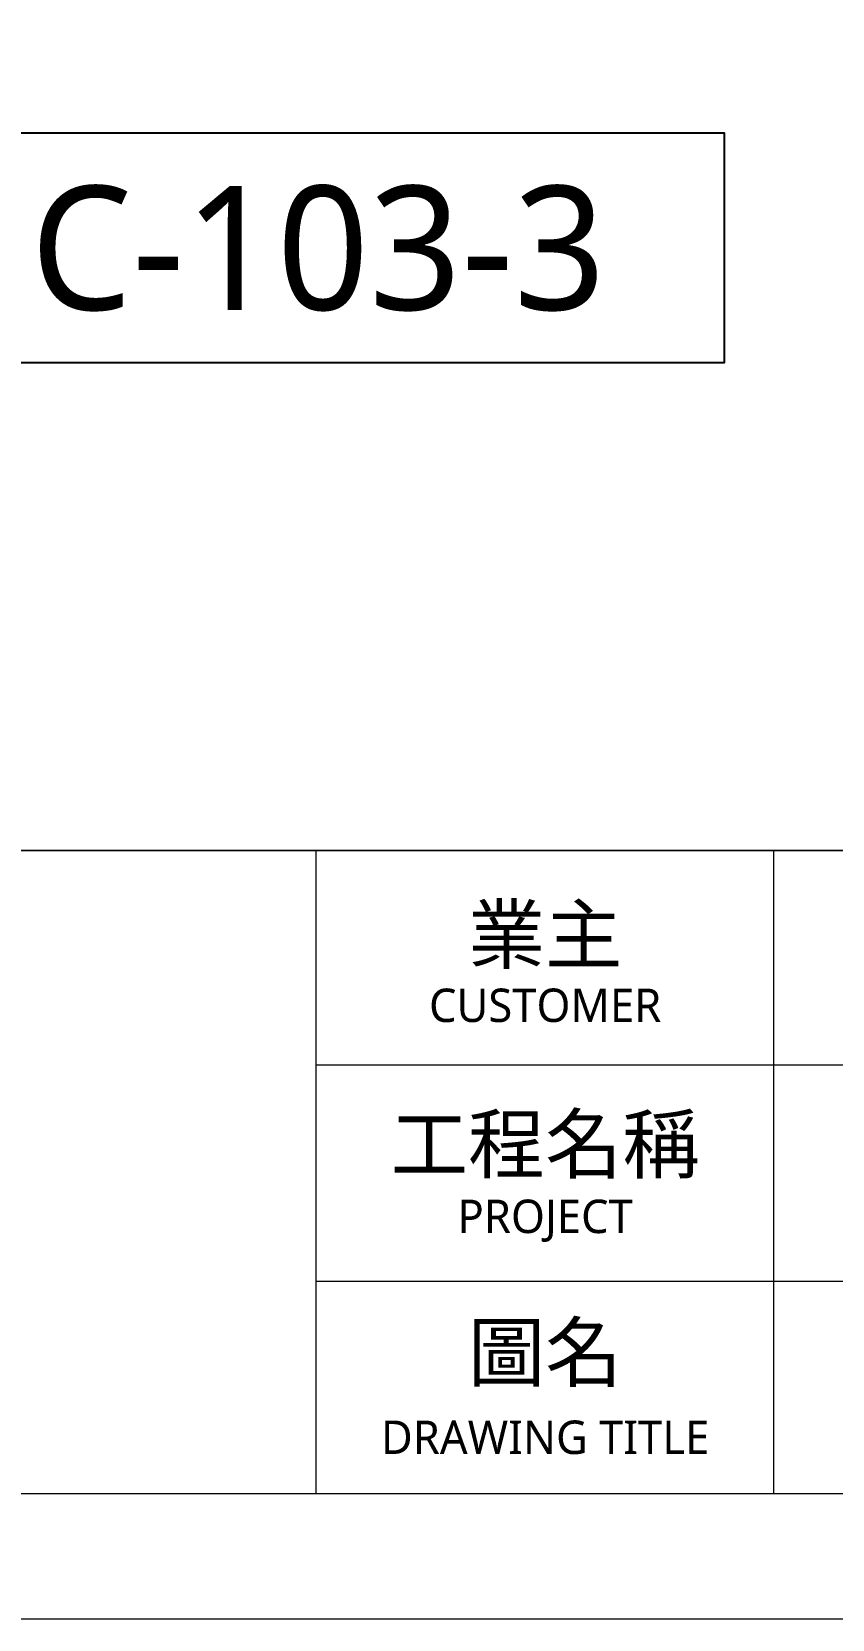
# Model space of a CAD drawing. Extents: x -3378 to 102197, y -3799 to 48702.
# Drawn here: x 20945.5 to 21104.6, y -2507 to -2191.5 of the extents above; entities that cross this region are included whole.
import ezdxf
from ezdxf.enums import TextEntityAlignment as Align

# ---------------------------------------------------------------- set-up
doc = ezdxf.new("R2010")
doc.units = 0
doc.set_wipeout_variables(frame=1)
doc.layers.add('GM_ANNO_LABL', color=4, linetype='Continuous')
doc.layers.add('GM_ANNO_TEXT', color=7, linetype='Continuous')
doc.layers.add('GM_CNST', color=171, linetype='Continuous', lineweight=5, plot=False)
doc.styles.add('GM', font='')
doc.styles.get('GM').set_extended_font_data('Microsoft JhengHei')

# ---------------------------------------------------------------- blocks, each defined once
blk = doc.blocks.new('*U1308')
blk.add_wipeout([(-7.711374503439477, 1.59999999999987), (7.7113745034394805, 1.59999999999987), (7.7113745034394805, -1.5999999999999268), (-7.711374503439477, -1.5999999999999268)])
blk.add_lwpolyline([(-7.711374503439476, 1.599999999999872), (7.711374503439476, 1.599999999999872), (7.711374503439476, -1.599999999999925), (-7.711374503439476, -1.599999999999925)], close=True)
at = {"layer": 'GM_ANNO_TEXT', "ltscale": 0.3, "style": 'GM', "flags": 8}
blk.add_attdef('01', text='', height=1.725, dxfattribs=at).set_placement((2.220446049250313e-16, -2.509104035652854e-14), align=Align.MIDDLE_CENTER)
blk = doc.blocks.new('TK')
at = {"lineweight": 0}
for p, q in [((261.933205474832, 4.999999999992838), (261.933205474832, 30.55267623773409)), ((280.115766109675, 4.999999999992838), (280.115766109675, 30.55267623773409)), ((261.933205474832, 22.03511749181791), (415, 22.03511749181791)), ((261.933205474832, 13.43408667111373), (346.9229552830602, 13.43408667111373))]:
    blk.add_line(p, q, dxfattribs=at)
at = {"lineweight": 0, "flags": 128}
blk.add_lwpolyline([(3.000000000000114, 30.55267623773409), (415, 30.55267623773409)], dxfattribs=at)
at = {"lineweight": 0}
blk.add_3dface([(3.000000000000114, 4.999999999992838), (415, 4.999999999992838), (415, 293.999999999993), (3.000000000000114, 293.999999999993)], dxfattribs=at)
at = {"layer": 'GM_CNST'}
blk.add_lwpolyline([(3.000000000000114, 293.999999999993), (415, 293.999999999993), (415, 30.55267623773409), (3.000000000000114, 30.55267623773409)], close=True, dxfattribs=at)
at = {"layer": 'GM_CNST', "linetype": 'Continuous', "lineweight": 0}
blk.add_3dface([(420, -7.16227077646181e-12), (1.13686837721616e-13, -7.16227077646181e-12), (1.13686837721616e-13, 296.999999999993), (420, 296.999999999993)], dxfattribs=at)
at = {"layer": 'GM_ANNO_TEXT', "linetype": 'Continuous', "char_height": 2.248635508920938, "attachment_point": 5, "line_spacing_factor": 0.7257918420670635, "style": 'GM'}
for s, insert in [('業主', (271.0256807735532, 27.08836512172286)), ('工程名稱', (271.0256807735532, 18.76129240509192)), ('圖名', (271.0256807735532, 10.48050013128534))]:
    blk.add_mtext(s, dxfattribs=dict(at, insert=insert))
at = {"layer": 'GM_ANNO_TEXT', "char_height": 1.328739164362373, "attachment_point": 5, "style": 'GM'}
for s, insert in [('CUSTOMER', (271.0256807735532, 24.39164813657419)), ('PROJECT', (271.0256807735532, 15.83604251242662)), ('DRAWING TITLE', (271.0256807735532, 7.223364967270868))]:
    blk.add_mtext(s, dxfattribs=dict(at, insert=insert))
at = {"layer": 'GM_ANNO_TEXT', "style": 'GM'}
for tag, height, p in [('業主', 2.555267623773898, (283.4335366898506, 26.37083240968798)), ('圖名', 2.555267623773897, (283.4757817988666, 9.138447862955331))]:
    blk.add_attdef(tag, text='', height=height, dxfattribs=at).set_placement(p, align=Align.MIDDLE_LEFT)
for tag, height, p in [('繪圖者', 2.555267623773898, (109.2962297695686, 23.04775065600563)), ('比例尺', 2.555267623773897, (166.7122553317968, 23.04320999066124)), ('設計者', 2.555267623773898, (109.2962297695686, 9.56077626247145)), ('單位', 2.555267623773898, (138.4909817655589, 9.623054695839642)), ('日期', 2.555267623773897, (166.6151640072021, 9.446327627047253))]:
    blk.add_attdef(tag, text='', height=height, dxfattribs=at).set_placement(p, align=Align.CENTER)
for p in [(389.4536763459182, 19.368876838853), (389.4536763459182, 13.69050434240501), (359.7766075519248, 12.56057818498823), (389.4536763459182, 8.012131843454085)]:
    blk.add_attdef('加工編號', text='', height=2.555267623773897, dxfattribs=at).set_placement(p, align=Align.MIDDLE)

msp = doc.modelspace()

# ---------------------------------------------------------------- block references
at = {"layer": 'GM_ANNO_LABL', "ltscale": 0.3, "xscale": 14.28571431275816, "yscale": 14.28571431275816, "zscale": 14.28571431275816}
msp.add_blockref('*U1308', (20972.95052001584, -2234.453258055453), dxfattribs=at).add_auto_attribs({'01': 'HL1C-103-3'})

# ---------------------------------------------------------------- next in the draw order: block references
at = {"xscale": 5, "yscale": 5, "zscale": 5}
msp.add_blockref('TK', (19692.4135685034, -2506.983101784423), dxfattribs=at)

doc.saveas('drawing.dxf')
